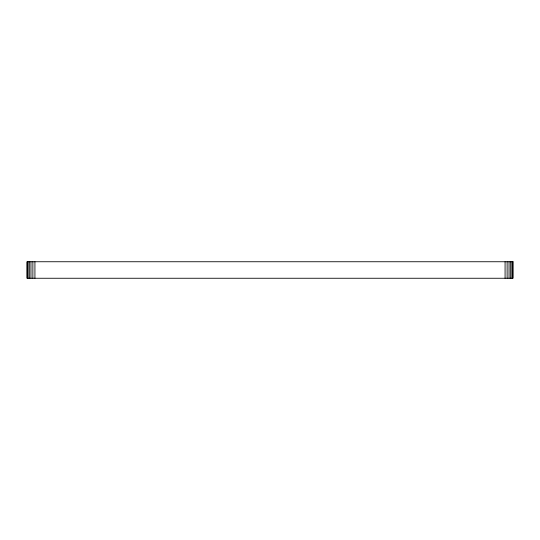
<?xml version="1.0" encoding="UTF-8"?>
<svg xmlns="http://www.w3.org/2000/svg" width="540" height="540" viewBox="0 0 540 540"><rect width="100%" height="100%" fill="white"/><g stroke="black" fill="none" stroke-linecap="round" stroke-linejoin="round"><path stroke-width="0.81" d="M512.73 261.745L512.73 278.255M511.94 261.745L511.94 278.255M510.678 261.745L510.678 278.255M509.038 261.745L509.038 278.255M507.127 261.745L507.127 278.255M505.076 261.745L505.076 278.255M34.925 261.745L34.925 278.255M32.873 261.745L32.873 278.255M30.962 261.745L30.962 278.255M29.322 261.745L29.322 278.255M28.06 261.745L28.06 278.255M27.27 261.745L27.27 278.255M513 261.745L27 261.745L27 278.255L513 278.255L513 261.745"/></g></svg>
